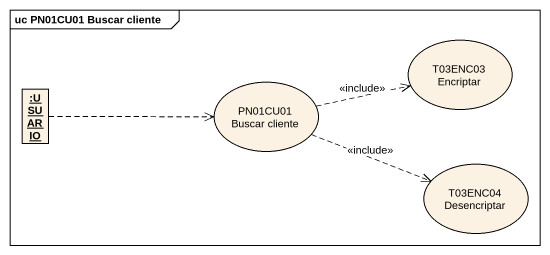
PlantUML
@startuml
mainframe uc PN01CU01 Buscar cliente
allowmixing
hide circle
hide empty members
usecase "T03ENC03 Encriptar" as T03ENC03_Encriptar
object ":USUARIO" as USUARIO
usecase "PN01CU01 Buscar cliente" as PN01CU01_Buscar_cliente
usecase "T03ENC04 Desencriptar" as T03ENC04_Desencriptar
USUARIO .right.> PN01CU01_Buscar_cliente
PN01CU01_Buscar_cliente .right.> T03ENC03_Encriptar : <<include>>
PN01CU01_Buscar_cliente .right.> T03ENC04_Desencriptar : <<include>>
@enduml
